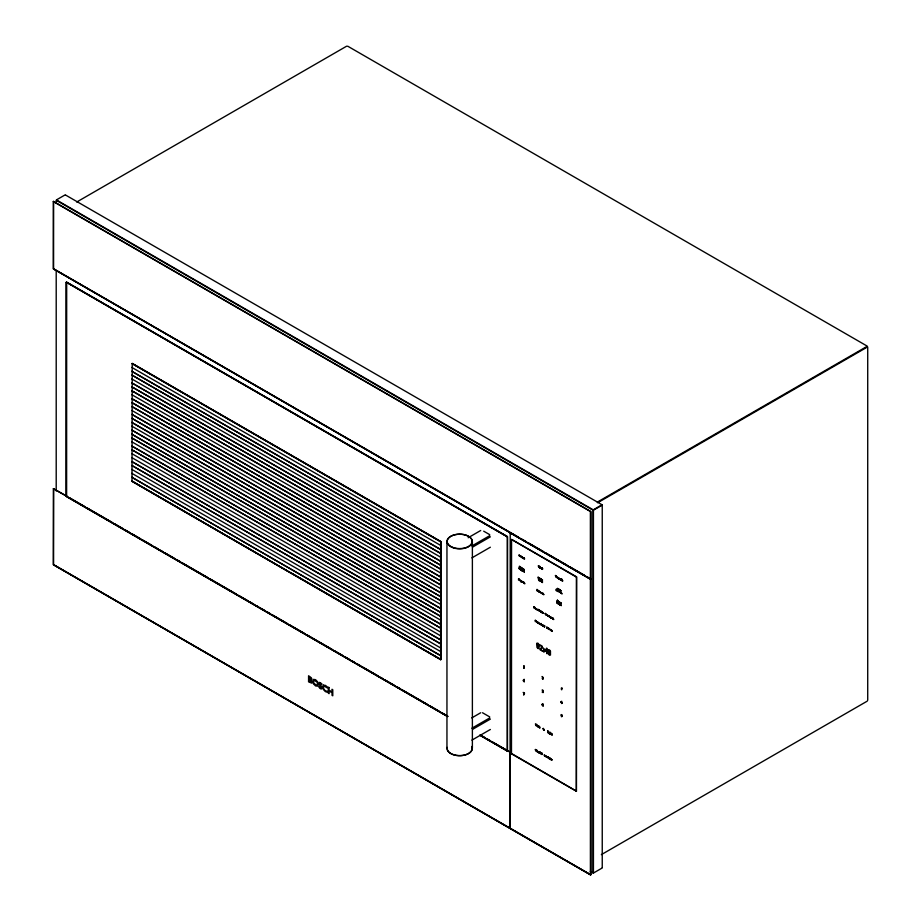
<?xml version="1.0" encoding="UTF-8"?>
<svg xmlns="http://www.w3.org/2000/svg" width="921" height="921" viewBox="0 0 921 921"><rect width="100%" height="100%" fill="white"/><g stroke="black" fill="none" stroke-linecap="round" stroke-linejoin="round"><path stroke-width="1.38" d="M576.627 576.96L576.385 791.231L576.442 577.133M590.695 874.892L590.718 579.344M53.349 201.492L53.28 268.828M67.291 496.407L53.349 488.637L447.71 716.354M131.991 481.234L132.233 363.461M440.86 659.482L440.952 541.721M507.483 751.041L507.506 536.92M590.695 579.021L590.718 511.742M557.481 588.991C556.629 587.253 559.197 590.154 558.034 589.313L557.746 588.415L557.953 589.072M523.968 582.44C523.324 581.473 523.07 583.58 523.796 582.44M557.608 600.976L558.172 600.596L557.401 600.837M56.48 199.88L64.954 194.987M76.708 202.033L346.676 46.165M131.83 367.421L440.699 545.439M440.652 549.653L131.876 371.324M131.83 378.968L440.699 557.24M131.83 394.695L440.652 572.989M131.83 410.421L440.699 588.692M440.652 600.768L131.876 422.428M131.83 426.147L440.699 604.418M440.652 612.557L131.876 434.228M131.876 441.838L440.652 620.167M440.652 624.357L131.876 446.017M131.876 453.639L440.699 632.186M131.83 457.599L440.699 635.87M131.83 469.399L440.652 647.947M131.83 473.325L440.699 651.596M440.652 549.4L131.83 371.359M440.652 553.337L131.83 375.031L440.699 553.556M468.179 537.737L480.704 530.496M440.652 561.2L131.83 382.894L440.699 561.419M471.897 545.969L489.696 535.688M440.652 565.126L131.83 386.832L440.699 565.344M472.554 547.12L490.363 536.839M440.652 569.063L131.83 390.757L440.699 569.282M471.897 557.884L490.363 547.212M440.652 576.926L131.83 398.62L440.699 577.145M440.652 580.852L131.83 402.558L440.699 581.07M440.652 584.789L131.83 406.483L440.699 585.008M597.257 502.141L866.857 346.492M440.652 592.652L131.83 414.346L440.699 592.871M597.625 502.774L867.225 347.125M440.652 596.578L131.83 418.284L440.699 596.796M593.504 509.693L601.781 504.915M593.7 510.038L601.977 505.261M440.652 600.515L131.83 422.463M440.652 608.378L131.83 430.084L440.699 608.597M440.652 612.304L131.83 434.263M440.652 616.241L131.83 437.947L440.699 616.46M440.652 624.104L131.83 446.052M440.652 628.03L131.83 449.736L440.699 628.249M440.652 639.83L131.83 461.536L440.699 640.049M440.652 643.756L131.83 465.462L440.699 643.975M440.652 655.556L131.83 477.262L440.699 655.775M440.791 659.517L131.83 481.188L440.699 659.701L440.768 541.905M471.736 717.931L480.704 712.75M471.897 728.223L489.696 717.943M472.554 729.374L490.363 719.094M471.897 740.139L490.363 729.478M601.344 854.642L867.225 701.146M593.504 873.004L601.977 868.112M520.469 555.962C521.551 555.421 522.034 558.207 521.24 556.952M559.105 578.273L560.221 579.551M557.136 577.835L556.583 576.661L557.136 577.674M559.047 590.062L558.506 589.049L559.047 590.211M521.09 567.727L521.643 568.741L521.102 567.578M521.321 569.811L521.862 570.836L521.321 569.673M524.256 582.786L524.797 583.799L524.256 582.636M539.798 578.526L540.351 579.539L539.81 578.376M558.448 578.02L558.989 579.033L557.55 577.214L558.448 578.722L558.448 577.87M547.592 615.366L548.133 616.379L547.592 615.216M553.176 618.59L553.717 619.603L553.176 618.44M549.342 758.133L549.883 759.146L549.342 757.983M560.382 604.613C562.604 607.941 560.498 602.415 560.21 605.224M522.426 557.067L522.794 558.138M559.807 578.63L560.394 579.159M523.37 571.504L522.955 570.594L523.542 571.124M538.44 752.411L537.818 751.306L538.232 751.939M538.44 752.538L538.232 751.824M521.09 556.929L520.469 555.985M551.437 618.06L551.391 617.45M541.813 593.136C540.477 591.558 541.56 593.446 541.813 593.032M559.035 604.061C559.588 604.97 558.241 603.163 559.035 603.957M545.888 756.348C546.061 755.704 543.735 755.611 545.888 756.245M551.437 618.244C549.872 615.343 552.496 619.626 551.564 617.381M540.604 752.48L540.604 753.608L540.972 752.848M547.581 757.776C546.544 754.656 547.707 759.629 548.099 756.613M53.441 201.365L590.695 511.443M590.534 579.033L53.441 268.92L590.442 579.113M53.522 564.872L510.015 828.393L53.614 564.792M510.222 532.775L510.038 828.405M511.627 539.43L576.534 576.799M479.783 735.223L507.425 751.087L480.025 735.165M590.534 874.904L510.13 828.566M347.666 46.165L867.225 346.135M65.483 194.987L601.977 504.72M56.676 200.076L592.963 509.693M56.48 200.421L592.767 510.038M53.372 201.584L590.442 511.512M53.683 268.805L518.419 537.127M522.161 539.28L525.903 541.433M528.389 542.872L543.344 551.506M545.831 552.945L567.014 565.172M569.512 566.611L584.455 575.245M586.953 576.684L590.695 578.849M510.13 532.902L590.384 579.228M66.6 282.079L507.483 536.621M66.358 282.298L507.172 536.805M576.224 576.983L511.558 539.464L511.477 753.735M483.709 531.187L489.696 534.652M522.011 556.71L521.85 557.585M559.427 578.307L560.521 579.85L559.254 578.895M542.527 579.816L542.365 580.702M558.874 591.397C557.689 589.198 560.578 593.469 558.874 591.224M561.557 592.94L562.04 593.976L561.557 593.458M558.057 602.023L557.401 600.906M132.325 363.438L440.86 541.56M132.152 363.542L440.791 541.629M132.083 363.657L440.549 541.744M132.394 481.211L287.801 571.089M290.357 572.413L440.791 659.413M482.512 712.75L489.696 716.906M541.997 753.608C541.698 751.847 541.168 755.278 541.997 753.781M542.158 753.885L542.227 753.228L541.997 754.587M69.697 497.87L84.617 506.492M87.104 507.92L111.971 522.288M114.457 523.715L123.172 528.746M125.659 530.185L129.389 532.338M131.876 533.766L140.579 538.797M143.066 540.236L151.769 545.255M154.256 546.694L157.986 548.847M160.473 550.286L162.959 551.725M165.446 553.153L174.161 558.184M176.648 559.623L180.378 561.775M182.865 563.203L207.732 577.571M210.218 578.998L236.34 594.08M238.827 595.519L247.53 600.538M250.017 601.977L253.747 604.13M256.234 605.569L258.72 607.008M261.207 608.436L264.937 610.6M267.424 612.028L269.911 613.467M272.397 614.906L287.329 623.517M289.816 624.956L304.736 633.567M307.223 635.006L332.09 649.363M334.576 650.802L343.291 655.833M345.778 657.26L349.508 659.413M351.995 660.852L354.481 662.291M356.968 663.73L360.698 665.883M363.185 667.311L378.105 675.933M380.592 677.372L383.078 678.8M385.565 680.239L394.269 685.27M396.767 686.698L400.497 688.85M402.984 690.29L427.851 704.657M430.337 706.085L439.041 711.116M441.527 712.555L447.744 716.135M481.326 735.522L485.056 737.675M487.543 739.114L490.03 740.553M492.516 741.992L510.084 752.054M481.165 735.718L510.015 752.123M66.6 496.477L447.652 716.469M66.358 496.534L447.56 716.55M511.88 753.712L576.465 791.151M511.558 753.885L576.385 791.231M590.28 871.45L592.963 873.004M54.926 565.39L510.084 828.175M510.441 828.382L590.695 874.708M510.384 828.497L590.626 874.823L590.603 579.39M541.433 611.728L541.606 612.615L541.433 611.026L541.433 612.35M507.425 536.69L66.416 282.183L66.358 496.361M541.433 611.556L541.249 612.407M519.467 567.958C520.86 570.364 518.788 569.408 519.133 567.773L519.64 568.637L519.317 568.061M520.802 580.518L520.687 581.922L520.687 580.621M556.745 589.486L557.435 590.626L556.249 590.683L556.249 589.198L557.113 590.05C557.666 591.409 555.651 590.58 556.434 589.498M542.757 593.343C543.033 595.703 541.41 592.894 542.93 593.285M549.895 732.84C550.228 735.718 548.225 732.333 550.102 732.771M562.144 580.391L562.731 581.093L562.086 579.954L562.581 580.518M557.758 591.098L558.345 591.8L557.7 590.66L558.195 591.213M538.854 578.215L539.441 578.918L538.797 577.789L539.292 578.342M549.319 616.61L549.906 617.3L549.261 616.172L549.756 616.725M541.962 612.361L542.55 613.052L541.905 611.924L542.388 612.477M519.812 555.95L520.388 556.652L519.755 555.513L520.238 556.065M537.047 609.518L537.634 610.22L536.989 609.092L537.484 609.644M522.23 570.583L522.806 571.285L522.172 570.145L522.656 570.698M520.146 567.417L520.733 568.119L520.089 566.991L520.584 567.543M520.377 569.512L520.964 570.214L520.319 569.074L520.814 569.639M537.024 725.863L537.749 726.727L536.955 725.322L537.565 726.013M867.72 346.987L867.72 700.282M602.242 505.192L602.242 867.651M593.435 510.51L593.435 872.74M593.032 510.51L593.032 872.74M590.603 511.777L590.603 578.975M590.465 511.777L590.465 578.975M590.465 579.39L590.465 874.835M549.169 757.753L549.342 758.835L548.26 756.717L549.008 758.639L548.974 757.776M509.866 752.388L509.866 828.301M507.39 536.955L507.264 750.995M472.381 541.709L472.381 748.14M446.95 541.709L446.95 748.14M440.641 541.905L440.652 659.735M66.577 282.171L66.577 496.2M66.266 282.275L66.266 496.384M56.204 200.341L56.204 203.449M56.204 270.774L56.204 490.928M53.591 201.457L53.591 268.644M53.591 488.602L53.591 564.515M53.464 488.602L53.28 564.7M471.886 746.436A12.652 7.31 0 0 1 460.488 755.623A12.652 7.31 0 0 1 447.111 747.368M472.047 747.518A12.491 7.207 0 0 1 461.294 755.611A12.491 7.207 0 0 1 447.284 749.406M561.914 715.49L561.326 714.823L561.914 715.49M541.755 647.106L539.856 649.604L542.734 651.262L540.995 649.547L542.411 647.394L542.02 645.989L539.948 644.838L539.948 645.794L540.972 645.679L541.755 647.106M542.906 677.545C540.765 678.731 544.645 680.043 542.55 678.662L543.206 677.672L542.078 676.498L542.906 677.545M537.369 644.101L537.968 647.866L538.566 644.781L537.369 644.101M548.594 628.214L548.766 629.285L548.594 628.214M548.812 650.698L549.411 654.474L550.01 651.389L548.812 650.698M543.413 728.695L543.632 730.019L543.413 728.695M548.133 627.984C547.753 630.701 547.316 626.176 548.133 627.984M562.075 688.448C561.453 692.373 560.877 686.721 561.914 687.895L562.075 688.448M523.796 558.091C523.681 560.313 522.598 556.883 523.796 558.091M536.908 643.33L536.908 647.221L537.968 648.58L539.027 648.453L539.027 644.55L537.968 643.203L536.908 643.33M548.467 627.995L549.066 629.446L548.467 627.995M548.352 649.927L548.352 653.829L549.411 655.188L550.47 655.061L550.47 651.159L549.411 649.8L548.352 649.927M543.252 728.419L544 730.226L543.252 728.419M542.101 704.738L543.171 706.177L542.711 703.644L542.101 704.738M539.683 751.755L539.453 753.136L539.683 751.755M561.165 701.537L561.626 703.529L562.075 702.562C560.463 702.147 562.881 700.777 561.165 701.537M311.724 679.111L310.93 679.951L312.196 682.288L311.782 683.14L308.57 681.828L308.57 675.738L311.344 677.821L311.724 679.111M537.795 590.188L537.806 591.178L537.024 590.856L537.024 589.371L537.795 590.188M562.224 715.79L561.994 716.538C560.313 717.252 562.696 715.882 561.096 715.467L561.557 714.523L562.224 715.79M523.888 569.305L523.819 569.995L523.83 569.247M536.413 608.885L536.356 609.575L536.413 608.885M539.787 623.552L539.718 624.242L539.729 623.494M559.715 604.211L559.657 604.901L559.715 604.211M538.912 752.089L538.854 752.779L538.912 752.089M546.567 756.498L546.51 757.2L546.567 756.498M551.898 759.583L551.84 760.274L551.84 759.514M521.539 581.059L522.115 582.21L521.539 581.059M541.088 567.843L541.652 568.982L541.088 567.843M550.171 616.702L550.746 617.853L550.171 616.702M551.587 630.24L552.151 631.392L551.587 630.24M538.129 590.637L538.773 591.766L538.129 590.637M539.867 591.639L540.5 592.767L539.867 591.639M543.125 593.515L543.77 594.655L543.125 593.515M538.704 622.792L539.349 623.931L538.704 622.792M541.813 624.588L542.446 625.727L541.813 624.588M543.54 625.589L544.184 626.717L543.54 625.589M558.506 601.413L559.139 602.553L558.506 601.413M559.404 601.931L560.049 603.071L559.404 601.931M550.677 629.711L551.322 630.839L550.677 629.711M537.035 750.868L537.668 751.997L537.035 750.868M550.816 758.823L551.46 759.963L550.816 758.823M561.43 579.931C560.106 580.656 560.659 577.306 561.43 579.931M523.289 569.19L522.794 568.671L523.289 569.19M520.169 580.633L519.686 580.115L520.169 580.633M522.978 582.256L522.38 581.542L522.978 582.256M540.65 567.946L540.167 567.428L540.65 567.946M540.339 581.001L539.729 580.299L540.339 581.001M541.387 581.6L540.892 581.093L541.387 581.6M541.997 579.988L541.502 579.482L541.997 579.988M535.815 608.769L535.331 608.251L535.815 608.769M540.512 611.486L540.028 610.968L540.512 611.486M536.92 622.135L536.436 621.617L536.92 622.135M547.062 615.263L546.579 614.744L547.062 615.263M560.774 590.833L560.279 590.315L560.774 590.833M560.44 592.606L559.956 592.088L560.44 592.606M552.658 618.486L552.163 617.979L552.658 618.486M561.257 579.85L560.82 579.367L561.257 579.85M561.937 702.988L561.257 702.355L561.937 702.988M560.831 603.128L560.394 602.564L560.831 603.128M561.004 603.232C559.841 604.878 560.095 601.056 561.004 603.232M523.462 569.293L522.679 568.487L523.462 569.293M520.342 580.725L519.559 579.919L520.342 580.725M540.823 568.05L540.051 567.244L540.823 568.05M541.56 581.704L540.777 580.898L541.56 581.704M542.158 580.092L541.387 579.286L542.158 580.092M535.987 608.873L535.216 608.067L535.987 608.873M540.685 611.579L539.913 610.773L540.685 611.579M537.093 622.228L536.31 621.422L537.093 622.228M547.235 615.366L546.464 614.56L547.235 615.366M560.935 590.925L560.164 590.131L560.935 590.925M560.613 592.71L559.841 591.904L560.613 592.71M552.819 618.59L552.047 617.784L552.819 618.59M558.368 602.668L558.011 603.497L557.481 602.161L557.124 602.979C556.238 599.191 556.929 605.534 557.562 602.495L558.022 603.98L558.368 602.668M318.367 684.43L317.607 686.168L315.512 685.915L313.451 683.785L312.691 681.16L313.474 679.41L315.523 679.663L317.595 681.793L318.367 684.43M541.306 753.447L540.604 753.804L540.109 752.215L541.306 753.447M543.056 705.601L542.423 704.968L543.056 705.601M543.263 692.166L543.079 692.604C541.018 691.659 543.16 692.638 542.78 691.51L542.239 689.898L543.16 690.428L542.515 690.969L543.263 692.166M314.061 680.285L313.474 681.609L314.061 683.601L316.997 685.305L317.584 683.981L316.997 681.977L314.061 680.285M311.413 681.713L309.329 681.471L309.329 679.56L311.413 681.713M322.005 688.01L321.59 688.954L320.531 688.804L319.057 687.388L319.057 686.283L320.45 687.975L321.302 687.699L319.023 683.313L319.46 682.38L321.797 683.716L321.797 684.706L320.566 683.359L319.725 683.601L322.005 688.01M323.444 685.143L322.626 686.985L323.306 689.369L325.47 691.659L327.381 692.224L327.381 691.268L325.539 690.9L323.996 689.357L323.409 687.354L324.008 686.03L327.323 687.918L327.323 686.985L325.516 685.431L323.444 685.143M519.502 555.847C518.431 556.491 519.248 552.911 519.502 555.847M519.847 567.324C518.776 567.958 519.594 564.377 519.847 567.324M538.394 565.851L539.349 567.578L538.532 566.887C538.094 565.517 540.454 566.795 538.394 565.851M538.555 578.123C537.484 578.756 538.301 575.188 538.555 578.123M538.486 579.148L539.453 580.875L538.624 580.172C538.198 578.802 540.546 580.08 538.486 579.148M537.714 590.833L537.208 590.303L537.714 590.833M545.209 613.409L546.176 615.136L545.347 614.434C544.921 613.064 547.281 614.342 545.209 613.409M535.377 749.487L536.344 751.214L535.515 750.511C535.089 749.141 537.45 750.431 535.377 749.487M544.714 755.773C543.643 756.417 544.461 752.837 544.714 755.773M519.34 579.585L518.535 580.184L518.535 578.699L519.34 579.585M536.103 621.088L535.285 621.687L535.285 620.201L536.103 621.088M542.469 703.92L542.93 704.715L542.469 703.92M519.156 579.47L518.719 578.998L519.156 579.47M535.907 620.973L535.469 620.501L535.907 620.973M543.402 648.257L543.966 649.236L543.402 648.257M543.402 650.928L543.966 651.907L543.402 650.928M537.783 622.147L537.565 622.608C536.955 620.27 537.392 624.242 537.841 622.492L538.14 623.356L538.52 622.573L537.783 622.147M536.724 724.413C535.918 728.845 534.779 720.464 536.022 725.311L536.724 724.413M539.487 591.305L539.269 591.777C538.394 589.452 539.602 593.792 539.487 591.305M543.171 625.255L542.941 625.727C542.066 623.413 543.286 627.742 543.171 625.255M548.893 615.838L548.663 616.31C547.788 613.985 549.008 618.325 548.893 615.838M310.953 678.742L309.329 678.777L309.329 676.958L310.953 678.742M524.544 558.874L524.049 557.93L524.544 558.874M522.403 568.913L521.919 567.969L522.403 568.913M541.111 579.712L540.615 578.768L541.111 579.712M543.275 613.305L542.78 612.361L543.275 613.305M561.338 593.354L560.843 592.41L561.338 593.354M550.413 630.148L549.918 629.204L550.413 630.148M524.095 693.248L523.6 695.079L524.544 693.179L523.197 692.408L524.095 693.248M549.388 733.68L549.825 734.21L549.388 733.68M534.687 607.457L533.869 606.985C533.892 610.278 533.259 604.625 534.284 607.503C535.596 606.179 534.456 610.658 534.698 607.457M539.384 610.174L538.566 609.69C538.589 612.995 537.956 607.33 538.969 610.22C540.293 608.885 539.153 613.374 539.395 610.174M546.406 649.489L545.359 650.376L546.418 650.986L546.418 649.501M523.957 679.963L523.957 680.654L523.957 679.963M546.786 648.292L544.495 650.548L546.418 651.665L547.062 653.76L547.558 651.642L546.786 648.292M524.13 679.41L523.07 680.458L524.256 681.931L524.13 679.41M542.596 568.579C542.78 570.341 541.721 568.787 542.596 568.579M542.492 581.761C542.676 583.511 541.617 581.968 542.492 581.761M524.003 570.882L524.325 572.206L524.003 570.882M559.657 589.509L559.968 590.822L559.657 589.509M539.407 726.347L539.787 727.97L539.407 726.347M551.679 733.427L552.059 735.062L551.679 733.427M550.321 758.213L550.631 759.526L550.321 758.213M538.325 726.185L537.991 726.991L537.991 725.771L538.866 727.498L538.325 726.185M550.597 733.266L550.47 734.198L550.263 732.23L551.149 734.59L550.597 733.266M545.589 755.704C543.839 755.968 547.65 758.006 545.589 755.704M539.729 566.427L539.729 567.912L539.729 566.427M542.009 567.739L542.009 569.224L542.009 567.739M556.445 576.074L555.363 575.452L555.996 577.306L556.445 576.074M561.775 579.159L561.775 580.644L561.775 579.159M522.426 556.94L522.426 557.919L522.426 556.94M521.09 567.44L521.09 568.43L521.09 567.44M539.798 578.25L539.798 579.228L539.798 578.25M559.22 589.452L559.22 590.43L559.22 589.452M521.321 569.028L521.321 570.513L521.321 569.028M541.905 580.921L541.905 582.406L541.905 580.921M557.401 600.158L557.401 601.643L557.401 600.158M524.256 582.509L524.256 583.488L524.256 582.509M547.592 615.09L547.592 616.068L547.592 615.09M553.176 618.313L553.176 619.292L553.176 618.313M541.018 623.505L540.834 624.887L541.606 625.336L541.018 623.505M544.553 625.543L544.553 627.028L544.553 625.543M546.878 627.086L546.878 628.122L546.878 627.086M523.957 665.848L523.957 668.255L523.957 665.848M547.868 730.848L547.638 732.563L548.582 733.104L547.868 730.848M548.962 732.114L548.962 733.323L548.962 732.114M536.724 750.062L536.724 751.548L536.724 750.062M329.073 687.561L328.313 687.124L328.313 693.214L329.073 693.663L329.073 691.003L332.021 692.707L332.021 695.367L332.78 695.804L332.78 689.714L332.021 689.276L332.021 691.924L329.073 690.22L329.073 687.561M451.958 547.316A12.652 7.31 0 0 0 472.208 542.469A12.652 7.31 0 0 0 454.824 534.767A12.652 7.31 0 0 0 451.958 547.316M453.42 547.627A12.491 7.207 0 0 0 472.151 541.387A12.491 7.207 0 0 0 453.42 535.136A12.491 7.207 0 0 0 453.42 547.627"/></g></svg>
